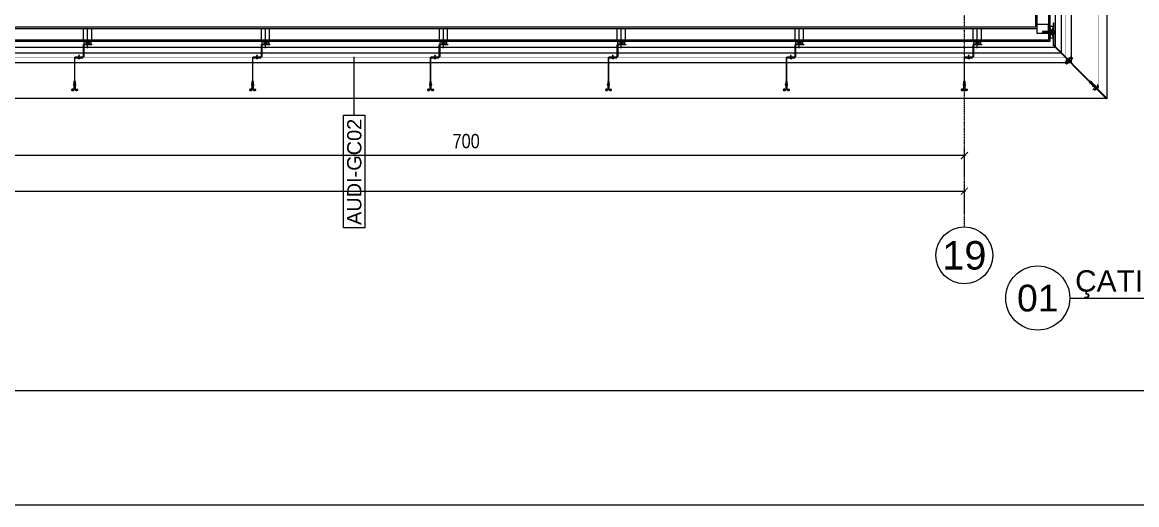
# Model space of a CAD drawing. Extents: x -1439 to 23780, y -1362 to 4476.
# Drawn here: x 21896 to 22679, y 0 to 339 of the extents above; entities that cross this region are included whole.
import ezdxf
from ezdxf.enums import TextEntityAlignment as Align

# ---------------------------------------------------------------- set-up
doc = ezdxf.new("R2010")
doc.units = 0
doc.header["$MEASUREMENT"] = 0
doc.linetypes.add('Audi$0$DASHDOT2', pattern=[0.5, 0.25, -0.125, 0, -0.125])
doc.layers.get('0').update_dxf_attribs({"color": 9, "lineweight": 9})
doc.layers.get('Defpoints').update_dxf_attribs({"color": 9, "lineweight": 9})
for name, color, linetype, lineweight in [('Audi$0$06C', 8, 'Continuous', 9), ('Audi$0$06D', 8, 'Continuous', 9), ('Audi$0$10', 8, 'Continuous', 9), ('Audi$0$11', 8, 'Continuous', 9), ('Audi$0$21', 8, 'Continuous', 9), ('Audi$0$22', 8, 'Continuous', 9), ('Audi$0$24', 8, 'Audi$0$DASHDOT2', 9), ('Audi$0$25', 8, 'Continuous', 9), ('Audi$0$33', 8, 'Audi$0$BATTING', 9), ('Audi$0$35', 8, 'Continuous', 9)]:
    doc.layers.add(name, color=color, linetype=linetype, lineweight=lineweight)
doc.layers.add('Audi$0$40A', color=8, linetype='Continuous', lineweight=9, plot=False)
doc.styles.add('Audi$0$Arial', font='arial.ttf', dxfattribs={"height": 2.5})
doc.styles.add('Audi$0$MuuM_TEXT-ITALIC', font='ARIALNI.TTF')
doc.styles.add('Audi$0$MuuM_TEXT-STANDART', font='ARIALN.TTF')
doc.linetypes.add('Audi$0$BATTING', pattern='A,0.0001,-0.1,[134,ltypeshp.shx,S=0.1,R=0,X=-0.1,Y=0],-0.2,[134,ltypeshp.shx,S=0.1,R=180,X=0.1,Y=0],-0.1', length=0.4001)
doc.dimstyles.new('Audi$0$MuuM_DIM50', dxfattribs={"dimscale": 5, "dimtxt": 2, "dimasz": 1, "dimexe": 1, "dimexo": 1, "dimgap": 1, "dimtad": 1, "dimdec": 1, "dimrnd": 0.5, "dimdsep": 46, "dimtxsty": 'Audi$0$MuuM_TEXT-STANDART', "dimblk": 'Audi$0$_ArchTick', "dimcen": 0, "dimdle": 0.15, "dimclrd": 256, "dimclre": 256, "dimclrt": 256, "dimadec": 0, "dimazin": 0, "dimtfac": 5, "dimtdec": 1, "dimtix": 1, "dimtmove": 2, "dimatfit": 3, "dimldrblk": 'Audi$0$_Dot', "dimfxl": 3, "dimfxlon": 1, "dimtolj": 1, "dimlwd": -1, "dimlwe": -1, "dimarcsym": 0})

# ---------------------------------------------------------------- blocks, each defined once
blk = doc.blocks.new('Audi$0$0_drawinglabel')
blk.add_lwpolyline([(3, 0), (46.86, 0)])
blk.add_circle((0, 0), 3)
at = {"style": 'Audi$0$Arial'}
blk.add_attdef('CIZIMADI', text='', height=2, dxfattribs=at).set_placement((3.5, 0), align=Align.BOTTOM_LEFT)
blk.add_attdef('OLCEK', text='', height=2, dxfattribs=at).set_placement((46.46, 0), align=Align.BOTTOM_RIGHT)
blk.add_attdef('CIZIMNO', text='', height=2.5, dxfattribs=at).set_placement((0, 0), align=Align.MIDDLE)
at = {"style": 'Audi$0$MuuM_TEXT-ITALIC'}
blk.add_attdef('DRAWINGNAME', text='', height=2, dxfattribs=at).set_placement((3.5, -0.59), align=Align.TOP_LEFT)
blk.add_attdef('SCALE', text='', height=2, dxfattribs=at).set_placement((46.46, -0.59), align=Align.TOP_RIGHT)
blk = doc.blocks.new('Audi$0$0_wallno')
blk.add_lwpolyline([(-7.84, 1.5), (7.94, 1.5), (7.94, -1.5), (-7.84, -1.5)], close=True)
blk.add_lwpolyline([(7.94, 0), (16.13, 0)])
at = {"style": 'Audi$0$Arial'}
blk.add_attdef('GENISLIK', text='', height=2, dxfattribs=at).set_placement((8.44, 0), align=Align.BOTTOM_LEFT)
blk.add_attdef('DUVARNO', text='', height=2, dxfattribs=at).set_placement((0, 0), align=Align.MIDDLE_CENTER)
blk.add_attdef('YUKSEKLIK', text='', height=2, dxfattribs=at).set_placement((8.44, -0.5), align=Align.TOP_LEFT)
blk = doc.blocks.new('Audi$0$KAPI KODLARI ÇATI KATI')
at = {"layer": 'Audi$0$22'}
ref = blk.add_blockref('Audi$0$0_wallno', (22128.9, 233.55), dxfattribs=dict(at, xscale=5, yscale=5, zscale=5, rotation=90))
ref.add_attrib('DUVARNO', 'AUDI-GC02', dxfattribs={"layer": '0', "height": 10, "rotation": 90, "style": 'Audi$0$Arial'}).set_placement((22128.9, 233.55), align=Align.MIDDLE_CENTER)
blk = doc.blocks.new('Audi$0$0_aks')
at = {"linetype": 'Continuous'}
blk.add_circle((0, 0), 2, dxfattribs=at)
at = {"style": 'Audi$0$Arial'}
blk.add_attdef('AKS', text='', height=2, dxfattribs=at).set_placement((0, 0), align=Align.MIDDLE_CENTER)
blk = doc.blocks.new('Audi$0$_ArchTick')
at = {"color": 0, "linetype": 'ByBlock', "const_width": 0.15}
blk.add_lwpolyline([(-0.5, -0.5), (0.5, 0.5)], dxfattribs=at)
blk = doc.blocks.new('*D496')
at = {"layer": 'Audi$0$25', "transparency": 16777216}
for p, q in [((-3500, -2580), (-3500, -2560)), ((0, -2580), (0, -2560)), ((-3500.75, -2565), (0.75, -2565))]:
    blk.add_line(p, q, dxfattribs=at)
at = {"layer": 'Defpoints', "color": 0, "transparency": 16777216}
for p in [(0, -2565), (-3500, -2590), (0, -2590)]:
    blk.add_point(p, dxfattribs=at)
at = {"layer": 'Audi$0$25', "transparency": 16777216, "xscale": 5, "yscale": 5, "zscale": 5, "rotation": 180}
blk.add_blockref('Audi$0$_ArchTick', (-3500, -2565), dxfattribs=at)
at = {"layer": 'Audi$0$25', "transparency": 16777216, "xscale": 5, "yscale": 5, "zscale": 5}
blk.add_blockref('Audi$0$_ArchTick', (0, -2565), dxfattribs=at)
at = {"layer": 'Audi$0$25', "transparency": 16777216, "insert": (-1750, -2554.89), "char_height": 10, "attachment_point": 5, "style": 'Audi$0$MuuM_TEXT-STANDART'}
blk.add_mtext('\\A1;3500', dxfattribs=at)
blk = doc.blocks.new('Audi$0$_Dot')
at = {"color": 0, "linetype": 'ByBlock', "lineweight": -2}
blk.add_line((-0.5, 0), (-1, 0), dxfattribs=at)
at = {"color": 0, "linetype": 'ByBlock', "const_width": 0.5}
blk.add_lwpolyline([(-0.25, 0, 1), (0.25, 0, 1)], format="xyb", close=True, dxfattribs=at)
blk = doc.blocks.new('*D497')
at = {"layer": 'Audi$0$25', "transparency": 16777216}
for p, q in [((-700, -2555), (-700, -2535)), ((0, -2555), (0, -2535)), ((0.75, -2540), (-700.75, -2540))]:
    blk.add_line(p, q, dxfattribs=at)
at = {"layer": 'Defpoints', "color": 0, "transparency": 16777216}
for p in [(-700, -2540), (-700, -2590), (0, -2590)]:
    blk.add_point(p, dxfattribs=at)
at = {"layer": 'Audi$0$25', "transparency": 16777216, "xscale": 5, "yscale": 5, "zscale": 5, "rotation": 180}
blk.add_blockref('Audi$0$_ArchTick', (-700, -2540), dxfattribs=at)
at = {"layer": 'Audi$0$25', "transparency": 16777216, "xscale": 5, "yscale": 5, "zscale": 5}
blk.add_blockref('Audi$0$_ArchTick', (0, -2540), dxfattribs=at)
at = {"layer": 'Audi$0$25', "transparency": 16777216, "insert": (-350, -2529.89), "char_height": 10, "attachment_point": 5, "style": 'Audi$0$MuuM_TEXT-STANDART'}
blk.add_mtext('\\A1;700', dxfattribs=at)
blk = doc.blocks.new('Audi$0$p- alum kaplama profil')
at = {"lineweight": 13}
blk.add_lwpolyline([(7.12, 12.59), (7.12, 26.49)], dxfattribs=at)
at = {"lineweight": 5}
blk.add_lwpolyline([(9.44, 15.16), (4.79, 15.16), (4.79, 17.16), (9.44, 17.16)], close=True, dxfattribs=at)
for points in [[(4.79, 15.16), (9.44, 17.16)], [(9.44, 15.16), (4.79, 17.16)]]:
    blk.add_lwpolyline(points, dxfattribs=at)
at = {"lineweight": 18}
blk.add_lwpolyline([(4.09, 6.16), (-1.41, 6.16), (-1.41, 6.46), (4.09, 6.46, 0.414214), (4.29, 6.66), (4.29, 14.66, -0.414214), (4.79, 15.16), (10.29, 15.16), (10.29, 14.86), (4.79, 14.86, 0.414214), (4.59, 14.66), (4.59, 6.66, -0.414214)], format="xyb", close=True, dxfattribs=at)
blk.add_lwpolyline([(-2.06, 5.56), (-2.06, -2.34), (-2.06, -15.69), (-1.66, -15.69), (-1.66, -2.34), (-1.66, 5.56), (-1.66, 5.56), (-1.66, 5.57), (-1.66, 5.57), (-1.66, 5.58), (-1.66, 5.58), (-1.65, 5.59), (-1.65, 5.59), (-1.65, 5.59), (-1.65, 5.6), (-1.65, 5.6), (-1.64, 5.61), (-1.64, 5.61), (-1.64, 5.62), (-1.64, 5.62), (-1.63, 5.62), (-1.63, 5.63), (-1.63, 5.63), (-1.62, 5.63), (-1.62, 5.64), (-1.61, 5.64), (-1.61, 5.64), (-1.61, 5.64), (-1.6, 5.65), (-1.6, 5.65), (-1.59, 5.65), (-1.59, 5.65), (-1.58, 5.65), (-1.58, 5.65), (-1.57, 5.66), (-1.57, 5.66), (-1.56, 5.66), (-1.56, 5.66), (3.94, 5.66), (3.94, 6.06), (-1.56, 6.06), (-1.58, 6.06), (-1.61, 6.05), (-1.63, 6.05), (-1.66, 6.05), (-1.68, 6.04), (-1.7, 6.03), (-1.73, 6.03), (-1.75, 6.02), (-1.77, 6.01), (-1.79, 6), (-1.82, 5.99), (-1.84, 5.97), (-1.86, 5.96), (-1.88, 5.94), (-1.89, 5.93), (-1.91, 5.91), (-1.93, 5.89), (-1.95, 5.87), (-1.96, 5.85), (-1.97, 5.83), (-1.99, 5.81), (-2, 5.79), (-2.01, 5.77), (-2.02, 5.75), (-2.03, 5.72), (-2.04, 5.7), (-2.04, 5.68), (-2.05, 5.65), (-2.05, 5.63), (-2.06, 5.61), (-2.06, 5.58)], close=True)
blk.add_lwpolyline([(-1.66, -2.34), (-2.06, -2.34)])
for points in [[(-2.36, -10.84), (-2.36, -16.39), (-2.36, -16.39, -0.414214), (-2.51, -16.54), (-2.51, -16.54), (-4.06, -16.54), (-4.06, -16.84), (-2.51, -16.84), (-2.51, -16.84, 0.414214), (-2.06, -16.39), (-2.06, -10.84)], [(-1.36, -10.84), (-1.66, -10.84), (-1.66, -16.39, 0.414214), (-1.21, -16.84), (-1.21, -16.84), (0.34, -16.84), (0.34, -16.54), (-1.21, -16.54), (-1.21, -16.54, -0.414214), (-1.36, -16.39), (-1.36, -16.39)]]:
    blk.add_lwpolyline(points, format="xyb", close=True)
for points in [[(0.67, 5.66, -10), (1.91, 5.66, -10)], [(0.67, 5.66, -10), (0.67, 5.64, -10), (0.67, 5.62, -10), (0.67, 5.6, -10), (0.68, 5.58, -10), (0.68, 5.56, -10), (0.69, 5.54, -10), (0.69, 5.52, -10), (0.7, 5.5, -10), (0.7, 5.48, -10), (0.71, 5.46, -10), (0.72, 5.45, -10), (0.73, 5.43, -10), (0.74, 5.41, -10), (0.75, 5.4, -10), (0.76, 5.38, -10), (0.77, 5.36, -10), (0.79, 5.35, -10), (0.8, 5.33, -10), (0.81, 5.32, -10), (0.83, 5.31, -10), (0.84, 5.29, -10), (0.86, 5.28, -10), (0.87, 5.27, -10), (0.89, 5.26, -10), (0.91, 5.25, -10), (0.92, 5.24, -10), (0.94, 5.23, -10), (0.96, 5.22, -10), (0.98, 5.21, -10), (1, 5.21, -10), (1.02, 5.2, -10), (1.03, 5.2, -10)], [(0.96, 5.66, -10), (0.97, 5.66, -10), (0.97, 5.66, -10), (0.97, 5.66, -10), (0.98, 5.66, -10), (0.98, 5.66, -10), (0.99, 5.66, -10), (0.99, 5.66, -10), (1, 5.66, -10), (1, 5.67, -10), (1, 5.67, -10), (1.01, 5.67, -10), (1.01, 5.67, -10), (1.01, 5.67, -10), (1.02, 5.68, -10), (1.02, 5.68, -10), (1.02, 5.68, -10), (1.03, 5.69, -10), (1.03, 5.69, -10), (1.03, 5.69, -10), (1.04, 5.7, -10), (1.04, 5.7, -10), (1.04, 5.7, -10), (1.04, 5.71, -10), (1.04, 5.71, -10), (1.05, 5.72, -10), (1.05, 5.72, -10), (1.05, 5.72, -10), (1.05, 5.73, -10), (1.05, 5.73, -10), (1.05, 5.74, -10), (1.05, 5.74, -10), (1.05, 5.75, -10)], [(1.61, 6.87, -10), (0.98, 6.96, -10)], [(1.33, 5.85, -10), (0.98, 5.88, -10)], [(1.56, 7.05, -10), (1.02, 7.13, -10)], [(1.03, 5.2, -10), (1.04, 5.2, -10), (1.05, 5.19, -10), (1.05, 5.19, -10), (1.06, 5.19, -10), (1.06, 5.19, -10), (1.07, 5.19, -10), (1.07, 5.19, -10), (1.08, 5.19, -10), (1.08, 5.19, -10), (1.09, 5.19, -10), (1.09, 5.18, -10), (1.1, 5.18, -10), (1.1, 5.18, -10), (1.11, 5.18, -10), (1.11, 5.18, -10), (1.12, 5.18, -10), (1.12, 5.18, -10), (1.13, 5.18, -10), (1.13, 5.18, -10), (1.14, 5.18, -10), (1.15, 5.18, -10), (1.15, 5.18, -10), (1.16, 5.17, -10), (1.16, 5.17, -10), (1.17, 5.17, -10), (1.17, 5.17, -10), (1.18, 5.17, -10), (1.18, 5.17, -10), (1.19, 5.17, -10), (1.19, 5.17, -10), (1.2, 5.17, -10), (1.2, 5.17, -10)], [(1.05, 6.91, -10), (1.29, 7.56, -10)], [(1.05, 5.83, -10), (1.05, 6.01, -10)], [(1.05, 5.75, -10), (1.05, 5.83, -10)], [(1.2, 5.17, -10), (1.2, 5.2, -10)], [(1.38, 5.2, -10), (1.2, 5.2, -10)], [(1.29, 4.93, -10), (1.29, 7.8, -10)], [(1.53, 6.82, -10), (1.29, 7.56, -10)], [(1.29, 6.16, -10), (1.29, 6.26, -10)], [(1.38, 5.17, -10), (1.38, 5.2, -10)], [(1.38, 5.17, -10), (1.38, 5.17, -10), (1.39, 5.17, -10), (1.39, 5.17, -10), (1.4, 5.17, -10), (1.41, 5.17, -10), (1.41, 5.17, -10), (1.42, 5.17, -10), (1.42, 5.17, -10), (1.43, 5.17, -10), (1.43, 5.18, -10), (1.44, 5.18, -10), (1.44, 5.18, -10), (1.45, 5.18, -10), (1.45, 5.18, -10), (1.46, 5.18, -10), (1.46, 5.18, -10), (1.47, 5.18, -10), (1.47, 5.18, -10), (1.48, 5.18, -10), (1.48, 5.18, -10), (1.49, 5.18, -10), (1.5, 5.19, -10), (1.5, 5.19, -10), (1.51, 5.19, -10), (1.51, 5.19, -10), (1.52, 5.19, -10), (1.52, 5.19, -10), (1.53, 5.19, -10), (1.53, 5.19, -10), (1.54, 5.19, -10), (1.54, 5.2, -10), (1.55, 5.2, -10)], [(1.53, 5.75, -10), (1.53, 5.92, -10)], [(1.53, 5.75, -10), (1.53, 5.74, -10), (1.53, 5.74, -10), (1.53, 5.73, -10), (1.53, 5.73, -10), (1.53, 5.72, -10), (1.54, 5.72, -10), (1.54, 5.72, -10), (1.54, 5.71, -10), (1.54, 5.71, -10), (1.54, 5.7, -10), (1.54, 5.7, -10), (1.55, 5.7, -10), (1.55, 5.69, -10), (1.55, 5.69, -10), (1.55, 5.69, -10), (1.56, 5.68, -10), (1.56, 5.68, -10), (1.56, 5.68, -10), (1.57, 5.67, -10), (1.57, 5.67, -10), (1.58, 5.67, -10), (1.58, 5.67, -10), (1.58, 5.67, -10), (1.59, 5.66, -10), (1.59, 5.66, -10), (1.6, 5.66, -10), (1.6, 5.66, -10), (1.6, 5.66, -10), (1.61, 5.66, -10), (1.61, 5.66, -10), (1.62, 5.66, -10), (1.62, 5.66, -10)], [(1.55, 5.2, -10), (1.57, 5.2, -10), (1.59, 5.21, -10), (1.6, 5.21, -10), (1.62, 5.22, -10), (1.64, 5.23, -10), (1.66, 5.24, -10), (1.68, 5.25, -10), (1.69, 5.26, -10), (1.71, 5.27, -10), (1.73, 5.28, -10), (1.74, 5.29, -10), (1.76, 5.31, -10), (1.77, 5.32, -10), (1.78, 5.33, -10), (1.8, 5.35, -10), (1.81, 5.36, -10), (1.82, 5.38, -10), (1.83, 5.4, -10), (1.84, 5.41, -10), (1.85, 5.43, -10), (1.86, 5.45, -10), (1.87, 5.46, -10), (1.88, 5.48, -10), (1.89, 5.5, -10), (1.89, 5.52, -10), (1.9, 5.54, -10), (1.9, 5.56, -10), (1.9, 5.58, -10), (1.91, 5.6, -10), (1.91, 5.62, -10), (1.91, 5.64, -10), (1.91, 5.66, -10)], [(-2.86, -13.04, 0), (-0.86, -13.04, 0)], [(-2.36, -12.52, 0), (-2.4, -12.53, 0), (-2.43, -12.56, 0), (-2.47, -12.58, 0), (-2.5, -12.6, 0), (-2.53, -12.63, 0), (-2.56, -12.66, 0), (-2.59, -12.69, 0), (-2.61, -12.73, 0), (-2.63, -12.76, 0), (-2.65, -12.8, 0), (-2.67, -12.84, 0), (-2.68, -12.88, 0), (-2.69, -12.92, 0), (-2.7, -12.96, 0), (-2.71, -13, 0), (-2.71, -13.04, 0), (-2.71, -13.08, 0), (-2.7, -13.13, 0), (-2.69, -13.17, 0), (-2.68, -13.21, 0), (-2.67, -13.25, 0), (-2.65, -13.28, 0), (-2.63, -13.32, 0), (-2.61, -13.36, 0), (-2.59, -13.39, 0), (-2.56, -13.42, 0), (-2.53, -13.45, 0), (-2.5, -13.48, 0), (-2.47, -13.51, 0), (-2.43, -13.53, 0), (-2.4, -13.55, 0), (-2.36, -13.57, 0)], [(-2.36, -13.04, 0), (-2.36, -12.52, 0)], [(-2.36, -13.04, 0), (-2.36, -12.73, 0)], [(-2.36, -12.73, 0), (-2.36, -13.04, 0)], [(-1.36, -12.73, 0), (-2.36, -12.73, 0)], [(-2.36, -13.04, 0), (-2.36, -13.36, 0)], [(-2.36, -13.04, 0), (-2.36, -13.57, 0)], [(-2.36, -13.36, 0), (-2.36, -13.04, 0)], [(-1.36, -13.36, 0), (-2.36, -13.36, 0)], [(-1.36, -13.04, 0), (-1.36, -12.37, 0)], [(-1.36, -13.72, 0), (-1.32, -13.68, 0), (-1.29, -13.65, 0), (-1.26, -13.61, 0), (-1.23, -13.58, 0), (-1.2, -13.54, 0), (-1.18, -13.5, 0), (-1.16, -13.45, 0), (-1.14, -13.41, 0), (-1.12, -13.37, 0), (-1.1, -13.32, 0), (-1.09, -13.28, 0), (-1.08, -13.23, 0), (-1.07, -13.18, 0), (-1.06, -13.14, 0), (-1.06, -13.09, 0), (-1.06, -13.04, 0), (-1.06, -12.99, 0), (-1.06, -12.95, 0), (-1.07, -12.9, 0), (-1.08, -12.85, 0), (-1.09, -12.81, 0), (-1.1, -12.76, 0), (-1.12, -12.72, 0), (-1.14, -12.67, 0), (-1.16, -12.63, 0), (-1.18, -12.59, 0), (-1.2, -12.55, 0), (-1.23, -12.51, 0), (-1.26, -12.47, 0), (-1.29, -12.43, 0), (-1.32, -12.4, 0), (-1.36, -12.37, 0)], [(-1.36, -13.04, 0), (-1.36, -13.72, 0)], [(-3.84, -17.04, 0), (-3.81, -17.07, 0), (-3.78, -17.1, 0), (-3.75, -17.12, 0), (-3.72, -17.15, 0), (-3.69, -17.17, 0), (-3.66, -17.19, 0), (-3.62, -17.21, 0), (-3.59, -17.23, 0), (-3.55, -17.24, 0), (-3.52, -17.26, 0), (-3.48, -17.27, 0), (-3.44, -17.28, 0), (-3.4, -17.28, 0), (-3.36, -17.29, 0), (-3.32, -17.29, 0), (-3.29, -17.29, 0), (-3.25, -17.29, 0), (-3.21, -17.29, 0), (-3.17, -17.28, 0), (-3.13, -17.28, 0), (-3.09, -17.27, 0), (-3.06, -17.26, 0), (-3.02, -17.24, 0), (-2.98, -17.23, 0), (-2.95, -17.21, 0), (-2.91, -17.19, 0), (-2.88, -17.17, 0), (-2.85, -17.15, 0), (-2.82, -17.12, 0), (-2.79, -17.1, 0), (-2.76, -17.07, 0), (-2.73, -17.04, 0)], [(-3.29, -17.04, 0), (-3.84, -17.04, 0)], [(-2.85, -16.54, 0), (-2.86, -16.51, 0), (-2.87, -16.47, 0), (-2.89, -16.44, 0), (-2.91, -16.41, 0), (-2.93, -16.38, 0), (-2.96, -16.35, 0), (-2.98, -16.33, 0), (-3.01, -16.31, 0), (-3.04, -16.29, 0), (-3.07, -16.27, 0), (-3.11, -16.25, 0), (-3.14, -16.24, 0), (-3.18, -16.23, 0), (-3.21, -16.22, 0), (-3.25, -16.22, 0), (-3.29, -16.22, 0), (-3.32, -16.22, 0), (-3.36, -16.22, 0), (-3.39, -16.23, 0), (-3.43, -16.24, 0), (-3.46, -16.25, 0), (-3.5, -16.27, 0), (-3.53, -16.29, 0), (-3.56, -16.31, 0), (-3.59, -16.33, 0), (-3.61, -16.35, 0), (-3.64, -16.38, 0), (-3.66, -16.41, 0), (-3.68, -16.44, 0), (-3.7, -16.47, 0), (-3.71, -16.51, 0), (-3.73, -16.54, 0)], [(-3.29, -16.54, 0), (-3.73, -16.54, 0)], [(-3.29, -16.54, 0), (-3.55, -16.54, 0)], [(-3.55, -16.54, 0), (-3.29, -16.54, 0)], [(-3.55, -17.04, 0), (-3.55, -16.54, 0)], [(-3.29, -17.54, 0), (-3.29, -16.04, 0)], [(-3.29, -16.54, 0), (-2.85, -16.54, 0)], [(-3.29, -16.54, 0), (-3.03, -16.54, 0)], [(-3.03, -16.54, 0), (-3.29, -16.54, 0)], [(-3.29, -17.04, 0), (-2.73, -17.04, 0)], [(-3.03, -17.04, 0), (-3.03, -16.54, 0)], [(-0.56, -17.04, 0), (-1.11, -17.04, 0)], [(0, -17.04, 0), (-0.03, -17.07, 0), (-0.06, -17.1, 0), (-0.09, -17.12, 0), (-0.12, -17.15, 0), (-0.15, -17.17, 0), (-0.18, -17.19, 0), (-0.22, -17.21, 0), (-0.25, -17.23, 0), (-0.29, -17.24, 0), (-0.33, -17.26, 0), (-0.36, -17.27, 0), (-0.4, -17.28, 0), (-0.44, -17.28, 0), (-0.48, -17.29, 0), (-0.52, -17.29, 0), (-0.56, -17.29, 0), (-0.59, -17.29, 0), (-0.63, -17.29, 0), (-0.67, -17.28, 0), (-0.71, -17.28, 0), (-0.75, -17.27, 0), (-0.79, -17.26, 0), (-0.82, -17.24, 0), (-0.86, -17.23, 0), (-0.89, -17.21, 0), (-0.93, -17.19, 0), (-0.96, -17.17, 0), (-0.99, -17.15, 0), (-1.02, -17.12, 0), (-1.05, -17.1, 0), (-1.08, -17.07, 0), (-1.11, -17.04, 0)], [(-1, -16.54, 0), (-0.98, -16.51, 0), (-0.97, -16.47, 0), (-0.95, -16.44, 0), (-0.93, -16.41, 0), (-0.91, -16.38, 0), (-0.88, -16.35, 0), (-0.86, -16.33, 0), (-0.83, -16.31, 0), (-0.8, -16.29, 0), (-0.77, -16.27, 0), (-0.73, -16.25, 0), (-0.7, -16.24, 0), (-0.66, -16.23, 0), (-0.63, -16.22, 0), (-0.59, -16.22, 0), (-0.56, -16.22, 0), (-0.52, -16.22, 0), (-0.48, -16.22, 0), (-0.45, -16.23, 0), (-0.41, -16.24, 0), (-0.38, -16.25, 0), (-0.34, -16.27, 0), (-0.31, -16.29, 0), (-0.28, -16.31, 0), (-0.25, -16.33, 0), (-0.23, -16.35, 0), (-0.2, -16.38, 0), (-0.18, -16.41, 0), (-0.16, -16.44, 0), (-0.14, -16.47, 0), (-0.13, -16.51, 0), (-0.12, -16.54, 0)], [(-0.56, -16.54, 0), (-1, -16.54, 0)], [(-0.56, -16.54, 0), (-0.82, -16.54, 0)], [(-0.82, -16.54, 0), (-0.56, -16.54, 0)], [(-0.82, -17.04, 0), (-0.82, -16.54, 0)], [(-0.56, -17.54, 0), (-0.56, -16.04, 0)], [(-0.56, -16.54, 0), (-0.3, -16.54, 0)], [(-0.56, -16.54, 0), (-0.12, -16.54, 0)], [(-0.3, -16.54, 0), (-0.56, -16.54, 0)], [(-0.56, -17.04, 0), (0, -17.04, 0)], [(-0.3, -17.04, 0), (-0.3, -16.54, 0)]]:
    blk.add_polyline3d(points)
blk = doc.blocks.new('Audi$0$p-cephe_kose profili')
at = {"linetype": 'Continuous', "lineweight": 13}
for p, q in [((-2.75, 12.75), (-3.15, 12.75)), ((-3.15, -2.87), (-3.15, 12.75)), ((-2.75, -3.03), (-2.75, 12.75)), ((-3.15, -2.87), (-30.14, -29.86)), ((-2.75, -3.03), (-29.86, -30.14)), ((-34, -30.65), (-34, -32.75)), ((-34, -30.65), (-33.7, -30.65)), ((-33.85, -33.57), (-30.14, -29.86)), ((-33.7, -30.65), (-33.7, -32.75)), ((-33.57, -33.85), (-29.86, -30.14)), ((-33.53, -32.82), (-28.58, -27.87)), ((-33.32, -33.03), (-28.37, -28.08)), ((-28.08, -28.37), (-33.03, -33.32)), ((-27.87, -28.58), (-32.82, -33.53)), ((-30.14, -29.86), (-29.86, -30.14)), ((-29.86, -30.14), (-30.14, -29.86)), ((-28.37, -28.08), (-28.58, -27.87)), ((-28.08, -28.37), (-27.87, -28.58)), ((-33.85, -33.57), (-40.45, -40.17)), ((-33.57, -33.85), (-40.17, -40.45)), ((-33.57, -33.85), (-33.85, -33.57)), ((-32.75, -33.7), (-30.65, -33.7)), ((-32.75, -34), (-30.65, -34)), ((-30.65, -34), (-30.65, -33.7)), ((-40.45, -40.17), (-40.17, -40.45))]:
    blk.add_line(p, q, dxfattribs=at)
at = {"linetype": 'Continuous', "lineweight": 5}
for p, q in [((-2.75, 2.25), (-0.25, 10.25)), ((-0.25, 2.25), (-2.75, 10.25)), ((-3.15, 6.69), (1.05, 6.69)), ((1.05, 5.81), (-3.15, 5.81)), ((-2.73, 6.25), (4.2, 6.25)), ((4.85, 6.62), (1.05, 6.62)), ((4.85, 5.88), (1.05, 5.88))]:
    blk.add_line(p, q, dxfattribs=at)
for p, q in [((-16.23, -12.06), (-13.36, -12.06)), ((-15.99, -11.97), (-15.95, -11.97)), ((-15.99, -12.15), (-15.95, -12.15)), ((-15.95, -11.97), (-15.95, -12.15)), ((-15.5, -12.68), (-15.5, -11.44)), ((-15.41, -11.82), (-15.23, -11.82)), ((-15.41, -12.3), (-15.32, -12.3)), ((-15.32, -12.3), (-15.14, -12.3)), ((-15.3, -12.02), (-15.28, -12.37)), ((-15.23, -11.82), (-15.05, -11.82)), ((-15.19, -11.74), (-15.1, -12.37)), ((-15.14, -12.3), (-14.96, -12.3)), ((-15.05, -11.82), (-14.87, -11.82)), ((-15.01, -11.74), (-14.92, -12.37)), ((-14.96, -12.3), (-14.78, -12.3)), ((-14.87, -11.82), (-14.69, -11.82)), ((-14.83, -11.74), (-14.74, -12.37)), ((-14.78, -12.3), (-14.6, -12.3)), ((-14.69, -11.82), (-14.51, -11.82)), ((-14.65, -11.74), (-14.56, -12.37)), ((-14.6, -12.3), (-14.42, -12.3)), ((-14.51, -11.82), (-14.33, -11.82)), ((-14.47, -11.74), (-14.38, -12.37)), ((-14.42, -12.3), (-14.24, -12.3)), ((-14.33, -11.82), (-13.6, -12.06)), ((-14.29, -11.74), (-14.2, -12.37)), ((-14.24, -12.3), (-13.6, -12.06)), ((-14.1, -11.79), (-14.03, -12.33)), ((-12.68, -15.51), (-11.44, -15.51)), ((-11.74, -14.3), (-12.37, -14.21)), ((-11.74, -14.48), (-12.37, -14.39)), ((-11.74, -14.66), (-12.37, -14.57)), ((-11.74, -14.84), (-12.37, -14.75)), ((-11.74, -15.02), (-12.37, -14.93)), ((-11.74, -15.2), (-12.37, -15.11)), ((-12.02, -15.31), (-12.37, -15.29)), ((-11.79, -14.11), (-12.33, -14.03)), ((-12.3, -14.25), (-12.06, -13.61)), ((-12.3, -14.43), (-12.3, -14.25)), ((-12.3, -14.61), (-12.3, -14.43)), ((-12.3, -14.79), (-12.3, -14.61)), ((-12.3, -14.97), (-12.3, -14.79)), ((-12.3, -15.15), (-12.3, -14.97)), ((-12.3, -15.33), (-12.3, -15.15)), ((-12.3, -15.42), (-12.3, -15.33)), ((-12.06, -16.24), (-12.06, -13.37)), ((-11.82, -14.34), (-12.06, -13.61)), ((-11.82, -14.52), (-11.82, -14.34)), ((-11.82, -14.7), (-11.82, -14.52)), ((-11.82, -14.88), (-11.82, -14.7)), ((-11.82, -15.06), (-11.82, -14.88)), ((-11.82, -15.24), (-11.82, -15.06)), ((-11.82, -15.42), (-11.82, -15.24)), ((-12.15, -15.99), (-12.15, -15.96)), ((-11.97, -15.96), (-12.15, -15.96)), ((-11.97, -15.99), (-11.97, -15.96))]:
    blk.add_line(p, q)
at = {"linetype": 'Continuous', "lineweight": 18}
for p, q in [((-15.25, -10.86), (-15.25, -14)), ((-15.25, -10.86), (-14.95, -10.86)), ((-14.95, -10.86), (-14.95, -14)), ((-14.78, -14.07), (-12.56, -11.86)), ((-14.57, -14.28), (-12.35, -12.07)), ((-12.07, -12.35), (-14.28, -14.57)), ((-11.86, -12.56), (-14.07, -14.78)), ((-14, -14.95), (-10.86, -14.95)), ((-14, -15.25), (-10.86, -15.25)), ((-12.35, -12.07), (-12.56, -11.86)), ((-12.07, -12.35), (-11.86, -12.56)), ((-10.86, -15.25), (-10.86, -14.95))]:
    blk.add_line(p, q, dxfattribs=at)
at = {"lineweight": 5}
for p, q in [((-13.02, -13.73), (-13.73, -13.02)), ((-13.29, -13.01), (-13.66, -13.38)), ((-13.65, -12.66), (-12.44, -13.86)), ((-13.29, -13.01), (-13.52, -13.23)), ((-13.52, -13.23), (-13.29, -13.01)), ((-13.29, -13.01), (-12.92, -12.64)), ((-13.29, -13.01), (-13.07, -12.79)), ((-13.07, -12.79), (-13.29, -13.01)), ((-12.57, -13.28), (-13.28, -12.57)), ((-12.8, -13.5), (-13.27, -13.98)), ((-12.8, -13.5), (-12.32, -13.03)), ((-31.22, -31.93), (-31.93, -31.22)), ((-31.49, -31.21), (-31.86, -31.58)), ((-31.85, -30.86), (-30.64, -32.06)), ((-31.49, -31.21), (-31.71, -31.43)), ((-31.71, -31.43), (-31.49, -31.21)), ((-31.49, -31.21), (-31.12, -30.84)), ((-31.49, -31.21), (-31.27, -30.99)), ((-31.27, -30.99), (-31.49, -31.21)), ((-30.77, -31.48), (-31.48, -30.77)), ((-31, -31.7), (-30.52, -31.23)), ((-28.94, -29.65), (-29.65, -28.94)), ((-29.22, -28.93), (-29.59, -29.3)), ((-29.57, -28.58), (-28.37, -29.78)), ((-29.22, -28.93), (-29.44, -29.16)), ((-29.44, -29.16), (-29.22, -28.93)), ((-29.22, -28.93), (-28.84, -28.56)), ((-29.22, -28.93), (-28.99, -28.71)), ((-28.99, -28.71), (-29.22, -28.93)), ((-28.5, -29.21), (-29.21, -28.5)), ((-28.72, -29.43), (-29.2, -29.91)), ((-28.72, -29.43), (-28.24, -28.95)), ((-34.6, -31.92), (-33.2, -31.92)), ((-34.1, -31.92), (-34.1, -31.37)), ((-34.1, -31.66), (-33.7, -31.66)), ((-34.1, -31.92), (-34.1, -32.47)), ((-34.1, -32.18), (-33.7, -32.18)), ((-33.7, -31.92), (-33.7, -31.48)), ((-33.7, -31.92), (-33.7, -31.66)), ((-33.7, -31.66), (-33.7, -31.92)), ((-33.7, -31.92), (-33.7, -32.36)), ((-33.7, -31.92), (-33.7, -32.18)), ((-33.7, -32.18), (-33.7, -31.92)), ((-31.92, -34.1), (-32.47, -34.1)), ((-31.92, -33.7), (-32.36, -33.7)), ((-31.92, -33.7), (-32.18, -33.7)), ((-32.18, -33.7), (-31.92, -33.7)), ((-32.18, -34.1), (-32.18, -33.7)), ((-31.92, -34.6), (-31.92, -33.2)), ((-31.92, -33.7), (-31.66, -33.7)), ((-31.92, -33.7), (-31.48, -33.7)), ((-31.66, -33.7), (-31.92, -33.7)), ((-31.92, -34.1), (-31.37, -34.1)), ((-31.66, -34.1), (-31.66, -33.7)), ((-31, -31.7), (-31.47, -32.18))]:
    blk.add_line(p, q, dxfattribs=at)
at = {"lineweight": 0}
blk.add_line((-34, -32.75), (-34, -30.75), dxfattribs=at)
at = {"linetype": 'Continuous', "lineweight": 5}
for points in [[(-2.75, 10.25), (-0.25, 10.25), (-0.25, 2.25), (-2.75, 2.25)], [(1.05, 6.75), (4.85, 6.75), (4.85, 5.75), (1.05, 5.75)]]:
    blk.add_lwpolyline(points, close=True, dxfattribs=at)
blk.add_lwpolyline([(-38.03, -37.75), (-37.75, -38.03)])
for centre, radius, start, end in [((-14.88, -12.06), 1.11, 166.64023, 175.47875), ((-14.88, -12.06), 1.11, 184.52125, 193.35977), ((-15.5, -11.91), 0.473, 90, 166.64023), ((-15.5, -12.21), 0.473, 193.35977, 270), ((-15.41, -11.73), 0.09, 180, 270), ((-15.41, -12.39), 0.09, 90, 180), ((-12.21, -15.51), 0.473, 180, 256.64023), ((-12.39, -15.42), 0.09, 270, 0), ((-11.73, -15.42), 0.09, 180, 270), ((-11.91, -15.51), 0.473, 283.35977, 360), ((-12.06, -14.89), 1.11, 256.64023, 265.47875), ((-12.06, -14.89), 1.11, 274.52125, 283.35977)]:
    blk.add_arc(centre, radius, start, end)
at = {"linetype": 'Continuous', "lineweight": 18}
for centre, radius, start, end in [((-14.85, -14), 0.4, 180, 315), ((-14.85, -14), 0.1, 180, 315), ((-14, -14.85), 0.4, 135, 270), ((-14, -14.85), 0.1, 135, 270)]:
    blk.add_arc(centre, radius, start, end, dxfattribs=at)
at = {"lineweight": 5}
for centre, radius, start, end in [((-13.35, -12.95), 0.57, 67.91943, 202.08057), ((-13.23, -13.07), 0.909, 267.07503, 2.92498), ((-31.55, -31.15), 0.57, 67.91943, 202.08057), ((-31.43, -31.27), 0.909, 267.07503, 2.92498), ((-29.27, -28.88), 0.57, 67.91943, 202.08057), ((-29.15, -29), 0.909, 267.07503, 2.92498), ((-33.62, -31.92), 0.732, 131.19054, 228.80946), ((-33.83, -31.92), 0.46, 286.95738, 73.04263), ((-31.92, -33.62), 0.732, 221.19054, 318.80946), ((-31.92, -33.83), 0.46, 16.95737, 163.04262)]:
    blk.add_arc(centre, radius, start, end, dxfattribs=at)
at = {"linetype": 'Continuous', "lineweight": 13}
for centre, radius, start, end in [((-33.6, -32.75), 0.4, 180, 315), ((-33.6, -32.75), 0.1, 180, 315), ((-32.75, -33.6), 0.4, 135, 270), ((-32.75, -33.6), 0.1, 135, 270)]:
    blk.add_arc(centre, radius, start, end, dxfattribs=at)
at = {"linetype": 'Continuous', "lineweight": 5}
blk.add_rational_spline([(-3.15, 7.25), (-3.22, 7.25), (-3.29, 7.25), (-3.63, 7.25), (-3.68, 6.91), (-3.7, 6.83), (-3.71, 6.75), (-3.79, 6.25), (-3.71, 5.75), (-3.7, 5.67), (-3.68, 5.59), (-3.63, 5.25), (-3.29, 5.25), (-3.22, 5.25), (-3.15, 5.25), (-3.15, 6.25), (-3.15, 7.25)], [1, 1, 1, 0.760917374327, 1, 1, 1, 1, 1, 1, 1, 0.760917374327, 1, 1, 1, 1, 1], degree=2, knots=[0, 0, 0, 1, 1, 2, 2, 3, 3, 4, 4, 5, 5, 6, 6, 7, 7, 8, 8, 8], dxfattribs=at)
blk = doc.blocks.new('Audi$0$P-AKS_AUDI')
at = {"layer": 'Audi$0$24'}
blk.add_lwpolyline([(0, -2590), (0, 1250)], dxfattribs=at)
at = {"layer": 'Audi$0$24', "xscale": 10, "yscale": 10, "zscale": 10}
blk.add_blockref('Audi$0$0_aks', (0, -2610), dxfattribs=at).add_auto_attribs({'AKS': '19'})
at = {"layer": 'Audi$0$25'}
for base, p1, p2, picture, middle in [((-700, -2540), (0, -2590), (-700, -2590), '*D497', (-350, -2529.89)), ((0, -2565), (-3500, -2590), (0, -2590), '*D496', (-1750, -2554.89))]:
    dim = blk.add_linear_dim(base=base, p1=p1, p2=p2, dimstyle='Audi$0$MuuM_DIM50', dxfattribs=at)
    dim.commit()
    dim.dimension.update_dxf_attribs({"geometry": picture, "text_midpoint": middle})
blk = doc.blocks.new('Audi$0$ÇATI KATI PLANI')
at = {"layer": 'Audi$0$06C'}
blk.add_lwpolyline([(22657.49, 285), (18957.5, 285), (18957.5, 2865), (22657.5, 2865)], close=True, dxfattribs=at)
at = {"layer": 'Audi$0$06D'}
blk.add_lwpolyline([(21745, 2840), (22632.5, 2840), (22632.5, 310), (21817.5, 310)], dxfattribs=at)
at = {"layer": 'Audi$0$10'}
for points, const_width in [([(20467.5, 291), (18963.5, 291), (18963.5, 2859), (22651.5, 2859), (22651.5, 291), (21824.7, 291)], 0.2), ([(21821.5, 314), (22628.5, 314), (22628.5, 2836), (21738.19, 2836)], 0.1)]:
    blk.add_lwpolyline(points, dxfattribs=dict(at, const_width=const_width))
for points in [[(22608.52, 331), (22616.52, 331), (22616.52, 337), (22608.52, 337)], [(21938.47, 334), (21938.47, 326), (21944.47, 326), (21944.47, 334)], [(22063.47, 334), (22063.47, 326), (22069.47, 326), (22069.47, 334)], [(22188.47, 334), (22188.47, 326), (22194.47, 326), (22194.47, 334)], [(22313.47, 334), (22313.47, 326), (22319.47, 326), (22319.47, 334)], [(22438.47, 334), (22438.47, 326), (22444.47, 326), (22444.47, 334)], [(22563.47, 334), (22563.47, 326), (22569.47, 326), (22569.47, 334)]]:
    blk.add_lwpolyline(points, close=True, dxfattribs=at)
at = {"layer": 'Audi$0$11'}
for points in [[(22617.5, 2365), (22617.5, 325), (21832.5, 325)], [(22616.5, 2365), (22616.5, 326), (21841.5, 326)], [(22608.5, 2365), (22608.5, 334), (21841.5, 334)], [(22607.5, 2365), (22607.5, 335), (21842.5, 335)], [(22608.5, 2365), (22608.5, 334)]]:
    blk.add_lwpolyline(points, dxfattribs=at)
at = {"layer": 'Audi$0$33', "linetype": 'Continuous', "ltscale": 0.4}
blk.add_lwpolyline([(21832.5, 317), (22625.67, 317), (22625.71, 2833.2), (21745, 2833.26)], dxfattribs=at)
at = {"layer": 'Audi$0$33', "ltscale": 0.4}
blk.add_lwpolyline([(21828.5, 321), (22621.5, 321), (22621.5, 2829), (21745, 2829)], dxfattribs=at)
at = {"layer": 'Audi$0$10', "xscale": -1}
blk.add_blockref('Audi$0$p-cephe_kose profili', (22617.25, 325.31), dxfattribs=at)
at = {"layer": 'Audi$0$10'}
for p in [(21934.36, 307.84), (22059.36, 307.84), (22184.36, 307.84), (22309.36, 307.84), (22434.36, 307.84), (22559.36, 307.84)]:
    blk.add_blockref('Audi$0$p- alum kaplama profil', p, dxfattribs=at)
at = {"layer": 'Audi$0$24'}
blk.add_blockref('Audi$0$P-AKS_AUDI', (22557.5, 2785), dxfattribs=at)

msp = doc.modelspace()

# ---------------------------------------------------------------- linework, layer by layer
at = {"layer": 'Audi$0$35'}
msp.add_lwpolyline([(22607.5, 1014), (22607.5, 335), (21857.5, 335), (21857.58, 355), (20482.48, 355)], dxfattribs=at)
at = {"layer": 'Audi$0$40A'}
for points in [[(23780, 4205), (17835, 4205), (17835, 0), (23780, 0)], [(23240.06, 80), (17915, 80), (17915, 4125), (23240.06, 4125)]]:
    msp.add_lwpolyline(points, close=True, dxfattribs=at)

# ---------------------------------------------------------------- block references
msp.add_blockref('Audi$0$ÇATI KATI PLANI', (0, 0))
at = {"layer": 'Audi$0$21'}
ref = msp.add_blockref('Audi$0$0_drawinglabel', (22609.05, 145), dxfattribs=dict(at, xscale=7.5, yscale=7.5, zscale=7.5))
ref.add_attrib('CIZIMNO', '01', dxfattribs={"layer": '0', "height": 18.75, "style": 'Audi$0$Arial'}).set_placement((22609.05, 145), align=Align.MIDDLE)
ref.add_attrib('CIZIMADI', 'ÇATI KATI PLANI', dxfattribs={"layer": '0', "height": 15, "style": 'Audi$0$Arial'}).set_placement((22635.3, 145), align=Align.BOTTOM_LEFT)
ref.add_attrib('OLCEK', '1:50', dxfattribs={"layer": '0', "height": 15, "style": 'Audi$0$Arial'}).set_placement((22957.5, 145), align=Align.BOTTOM_RIGHT)
at = {"layer": 'Audi$0$22'}
msp.add_blockref('Audi$0$KAPI KODLARI ÇATI KATI', (0, 0), dxfattribs=at)

doc.saveas('drawing.dxf')
